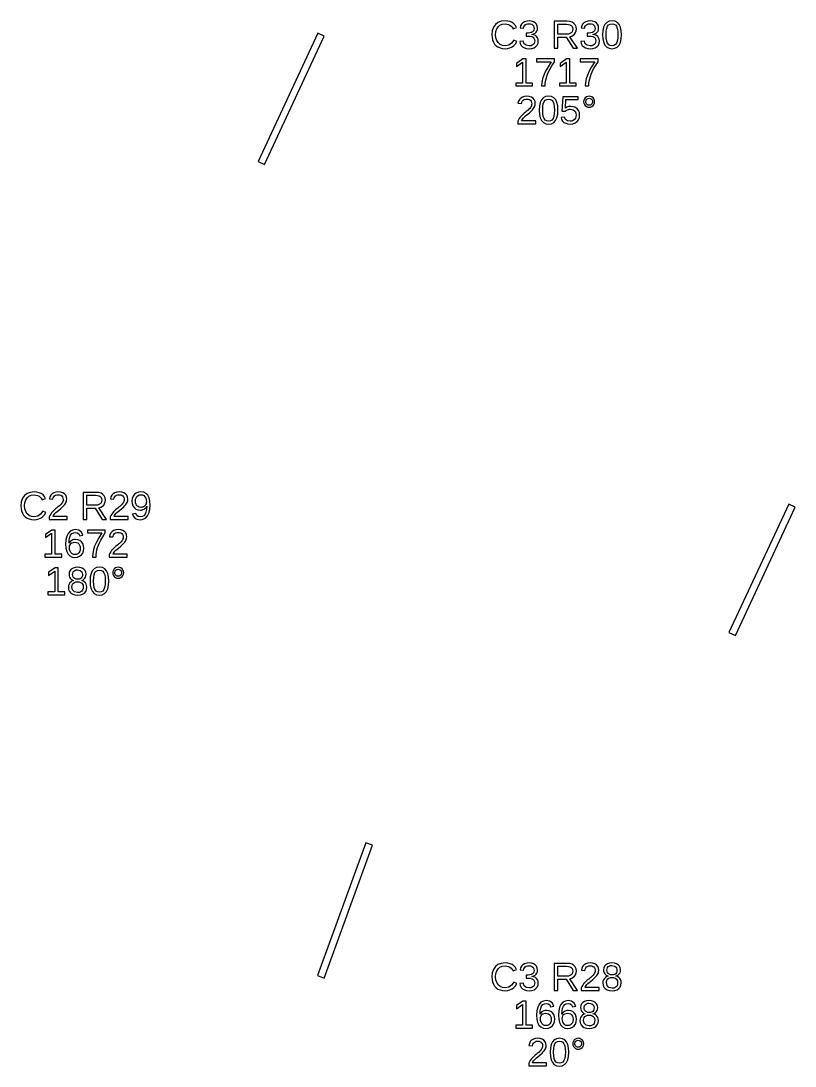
# Model space of a CAD drawing. Extents: x 194 to 2890, y 45 to 1503.
# Drawn here: x 360.3 to 524.7, y 1256 to 1478 of the extents above; entities that cross this region are included whole.
import ezdxf

# ---------------------------------------------------------------- set-up
doc = ezdxf.new("R2010")
doc.units = 0
doc.layers.get('0').update_dxf_attribs({"linetype": 'CONTINUOUS'})

msp = doc.modelspace()

# ---------------------------------------------------------------- linework, layer by layer
for points in [[(463.632, 1472.09), (464.128, 1472.22), (464.578, 1472.44), (464.973, 1472.73), (465.305, 1473.11), (465.573, 1473.56), (464.938, 1473.88), (464.467, 1473.22), (463.864, 1472.82), (463.127, 1472.69), (462.544, 1472.76), (462.047, 1472.97), (461.636, 1473.33), (461.33, 1473.8), (461.146, 1474.37), (461.085, 1475.02), (461.144, 1475.68), (461.32, 1476.24), (461.614, 1476.7), (462.013, 1477.04), (462.507, 1477.25), (463.095, 1477.32), (463.481, 1477.29), (463.83, 1477.2), (464.143, 1477.05), (464.41, 1476.85), (464.624, 1476.59), (464.783, 1476.29), (465.52, 1476.53), (465.291, 1476.96), (464.99, 1477.31), (464.617, 1477.59), (464.174, 1477.79), (463.664, 1477.91), (463.087, 1477.95), (462.277, 1477.86), (461.593, 1477.6), (461.036, 1477.17), (460.625, 1476.59), (460.378, 1475.87), (460.296, 1475.02), (460.332, 1474.44), (460.443, 1473.91), (460.627, 1473.44), (460.882, 1473.03), (461.203, 1472.68), (461.591, 1472.41), (462.039, 1472.21), (462.539, 1472.09), (463.091, 1472.05)], [(468.79, 1472.1), (469.27, 1472.24), (469.654, 1472.49), (469.934, 1472.82), (470.103, 1473.23), (470.159, 1473.71), (470.119, 1474.06), (469.999, 1474.36), (469.801, 1474.63), (469.53, 1474.83), (469.197, 1474.98), (468.8, 1475.06), (468.8, 1475.07), (469.159, 1475.18), (469.457, 1475.33), (469.693, 1475.54), (469.863, 1475.79), (469.966, 1476.09), (470, 1476.43), (469.947, 1476.87), (469.787, 1477.25), (469.522, 1477.55), (469.16, 1477.77), (468.714, 1477.91), (468.181, 1477.95), (467.687, 1477.91), (467.256, 1477.77), (466.889, 1477.56), (466.601, 1477.26), (466.407, 1476.89), (466.306, 1476.46), (467.042, 1476.4), (467.102, 1476.68), (467.218, 1476.91), (467.39, 1477.1), (467.61, 1477.24), (467.871, 1477.32), (468.173, 1477.35), (468.499, 1477.32), (468.767, 1477.23), (468.977, 1477.08), (469.127, 1476.88), (469.217, 1476.64), (469.247, 1476.35), (469.21, 1476.07), (469.1, 1475.83), (468.916, 1475.63), (468.664, 1475.48), (468.353, 1475.4), (467.982, 1475.37), (467.583, 1475.37), (467.583, 1474.73), (467.998, 1474.73), (468.416, 1474.7), (468.762, 1474.61), (469.038, 1474.47), (469.238, 1474.27), (469.358, 1474.03), (469.398, 1473.74), (469.363, 1473.41), (469.258, 1473.14), (469.082, 1472.93), (468.846, 1472.78), (468.556, 1472.69), (468.214, 1472.66), (467.585, 1472.77), (467.169, 1473.11), (466.965, 1473.67), (466.208, 1473.6), (466.32, 1473.13), (466.525, 1472.75), (466.824, 1472.44), (467.209, 1472.22), (467.672, 1472.09), (468.214, 1472.05)], [(474.301, 1474.51), (476.087, 1474.51), (477.576, 1472.13), (478.472, 1472.13), (476.844, 1474.6), (477.249, 1474.71), (477.592, 1474.9), (477.871, 1475.15), (478.078, 1475.46), (478.202, 1475.82), (478.244, 1476.22), (478.185, 1476.7), (478.009, 1477.1), (477.717, 1477.43), (477.316, 1477.67), (476.818, 1477.82), (476.221, 1477.86), (473.524, 1477.86), (473.524, 1472.13), (474.301, 1472.13)], [(481.758, 1472.1), (482.238, 1472.24), (482.622, 1472.49), (482.902, 1472.82), (483.07, 1473.23), (483.127, 1473.71), (483.087, 1474.06), (482.967, 1474.36), (482.768, 1474.63), (482.498, 1474.83), (482.164, 1474.98), (481.768, 1475.06), (481.768, 1475.07), (482.127, 1475.18), (482.425, 1475.33), (482.661, 1475.54), (482.831, 1475.79), (482.934, 1476.09), (482.968, 1476.43), (482.915, 1476.87), (482.755, 1477.25), (482.49, 1477.55), (482.128, 1477.77), (481.681, 1477.91), (481.149, 1477.95), (480.655, 1477.91), (480.224, 1477.77), (479.857, 1477.56), (479.569, 1477.26), (479.374, 1476.89), (479.273, 1476.46), (480.01, 1476.4), (480.07, 1476.68), (480.186, 1476.91), (480.358, 1477.1), (480.578, 1477.24), (480.839, 1477.32), (481.141, 1477.35), (481.467, 1477.32), (481.735, 1477.23), (481.945, 1477.08), (482.095, 1476.88), (482.185, 1476.64), (482.215, 1476.35), (482.178, 1476.07), (482.068, 1475.83), (481.883, 1475.63), (481.632, 1475.48), (481.321, 1475.4), (480.95, 1475.37), (480.551, 1475.37), (480.551, 1474.73), (480.966, 1474.73), (481.384, 1474.7), (481.73, 1474.61), (482.006, 1474.47), (482.206, 1474.27), (482.326, 1474.03), (482.366, 1473.74), (482.331, 1473.41), (482.225, 1473.14), (482.05, 1472.93), (481.814, 1472.78), (481.524, 1472.69), (481.182, 1472.66), (480.553, 1472.77), (480.136, 1473.11), (479.933, 1473.67), (479.176, 1473.6), (479.288, 1473.13), (479.493, 1472.75), (479.792, 1472.44), (480.177, 1472.22), (480.64, 1472.09), (481.182, 1472.05)], [(486.406, 1472.13), (486.904, 1472.39), (487.295, 1472.81), (487.577, 1473.39), (487.745, 1474.12), (487.802, 1475), (487.748, 1475.89), (487.587, 1476.63), (487.32, 1477.21), (486.939, 1477.62), (486.441, 1477.87), (485.824, 1477.95), (485.192, 1477.87), (484.684, 1477.62), (484.301, 1477.21), (484.033, 1476.64), (483.872, 1475.9), (483.818, 1475), (483.874, 1474.11), (484.039, 1473.38), (484.315, 1472.8), (484.7, 1472.38), (485.196, 1472.13), (485.8, 1472.05)], [(474.301, 1475.13), (474.301, 1477.24), (476.144, 1477.24), (476.537, 1477.21), (476.863, 1477.13), (477.123, 1476.98), (477.311, 1476.78), (477.425, 1476.52), (477.462, 1476.22), (477.425, 1475.9), (477.313, 1475.63), (477.127, 1475.41), (476.872, 1475.25), (476.555, 1475.16), (476.177, 1475.13)], [(485.413, 1472.71), (485.097, 1472.9), (484.858, 1473.21), (484.692, 1473.66), (484.592, 1474.26), (484.559, 1475), (484.592, 1475.76), (484.69, 1476.36), (484.854, 1476.81), (485.093, 1477.11), (485.416, 1477.29), (485.824, 1477.36), (486.222, 1477.29), (486.538, 1477.11), (486.77, 1476.8), (486.93, 1476.35), (487.025, 1475.75), (487.057, 1475), (487.024, 1474.27), (486.923, 1473.68), (486.756, 1473.23), (486.517, 1472.91), (486.201, 1472.71), (485.808, 1472.65)], [(424.68, 1474.68), (423.32, 1475.32), (410.642, 1448.13), (412.001, 1447.49)], [(468.958, 1464.76), (467.563, 1464.76), (467.563, 1469.87), (466.887, 1469.87), (465.532, 1468.93), (465.532, 1468.24), (466.826, 1469.17), (466.826, 1464.76), (465.366, 1464.76), (465.366, 1464.13), (468.958, 1464.13)], [(471.636, 1464.66), (471.696, 1465.17), (471.796, 1465.67), (471.937, 1466.16), (472.118, 1466.66), (472.34, 1467.17), (472.639, 1467.74), (473.052, 1468.44), (473.581, 1469.27), (473.581, 1469.87), (469.793, 1469.87), (469.793, 1469.24), (472.873, 1469.24), (472.215, 1468.23), (471.696, 1467.3), (471.316, 1466.45), (471.058, 1465.65), (470.902, 1464.88), (470.851, 1464.13), (471.615, 1464.13)], [(478.227, 1464.76), (476.832, 1464.76), (476.832, 1469.87), (476.156, 1469.87), (474.802, 1468.93), (474.802, 1468.24), (476.095, 1469.17), (476.095, 1464.76), (474.635, 1464.76), (474.635, 1464.13), (478.227, 1464.13)], [(480.905, 1464.66), (480.965, 1465.17), (481.066, 1465.67), (481.206, 1466.16), (481.388, 1466.66), (481.609, 1467.17), (481.908, 1467.74), (482.321, 1468.44), (482.85, 1469.27), (482.85, 1469.87), (479.062, 1469.87), (479.062, 1469.24), (482.142, 1469.24), (481.484, 1468.23), (480.966, 1467.3), (480.586, 1466.45), (480.327, 1465.65), (480.171, 1464.88), (480.12, 1464.13), (480.885, 1464.13)], [(469.597, 1456.75), (466.607, 1456.75), (466.705, 1456.95), (466.838, 1457.14), (467.005, 1457.35), (467.211, 1457.56), (467.459, 1457.79), (467.75, 1458.04), (468.256, 1458.46), (468.64, 1458.8), (468.901, 1459.06), (469.086, 1459.28), (469.237, 1459.5), (469.355, 1459.72), (469.44, 1459.94), (469.491, 1460.16), (469.508, 1460.38), (469.456, 1460.84), (469.301, 1461.23), (469.042, 1461.54), (468.687, 1461.77), (468.242, 1461.9), (467.709, 1461.95), (467.215, 1461.9), (466.784, 1461.77), (466.417, 1461.54), (466.129, 1461.24), (465.935, 1460.88), (465.833, 1460.45), (466.582, 1460.38), (466.645, 1460.66), (466.764, 1460.9), (466.938, 1461.09), (467.159, 1461.23), (467.416, 1461.32), (467.709, 1461.35), (468.013, 1461.32), (468.27, 1461.23), (468.478, 1461.09), (468.632, 1460.89), (468.724, 1460.65), (468.755, 1460.35), (468.737, 1460.13), (468.683, 1459.92), (468.594, 1459.73), (468.476, 1459.55), (468.336, 1459.37), (468.173, 1459.2), (467.992, 1459.03), (467.798, 1458.86), (467.589, 1458.69), (467.373, 1458.52), (467.155, 1458.34), (466.936, 1458.15), (466.72, 1457.94), (466.51, 1457.72), (466.307, 1457.49), (466.118, 1457.23), (465.949, 1456.95), (465.801, 1456.65), (465.801, 1456.13), (469.597, 1456.13)], [(472.929, 1456.13), (473.427, 1456.39), (473.819, 1456.81), (474.1, 1457.39), (474.269, 1458.12), (474.325, 1459), (474.272, 1459.89), (474.111, 1460.63), (473.843, 1461.21), (473.463, 1461.62), (472.964, 1461.87), (472.348, 1461.95), (471.716, 1461.87), (471.208, 1461.62), (470.824, 1461.21), (470.556, 1460.64), (470.396, 1459.9), (470.342, 1459), (470.397, 1458.11), (470.563, 1457.38), (470.838, 1456.8), (471.224, 1456.38), (471.719, 1456.13), (472.323, 1456.05)], [(471.937, 1456.71), (471.62, 1456.9), (471.382, 1457.21), (471.215, 1457.66), (471.116, 1458.26), (471.082, 1459), (471.115, 1459.76), (471.214, 1460.36), (471.377, 1460.81), (471.616, 1461.11), (471.94, 1461.29), (472.348, 1461.36), (472.746, 1461.29), (473.061, 1461.11), (473.294, 1460.8), (473.453, 1460.35), (473.549, 1459.75), (473.581, 1459), (473.547, 1458.27), (473.447, 1457.68), (473.28, 1457.23), (473.04, 1456.91), (472.724, 1456.71), (472.332, 1456.65)], [(477.492, 1456.11), (477.991, 1456.28), (478.396, 1456.57), (478.696, 1456.96), (478.876, 1457.44), (478.935, 1458), (478.88, 1458.5), (478.712, 1458.93), (478.433, 1459.29), (478.06, 1459.57), (477.61, 1459.73), (477.084, 1459.79), (476.638, 1459.75), (476.243, 1459.63), (475.9, 1459.42), (476.01, 1461.24), (478.602, 1461.24), (478.602, 1461.86), (475.343, 1461.86), (475.151, 1458.78), (475.868, 1458.78), (476.038, 1458.92), (476.209, 1459.02), (476.38, 1459.1), (476.556, 1459.15), (476.74, 1459.18), (476.934, 1459.19), (477.287, 1459.15), (477.589, 1459.04), (477.839, 1458.86), (478.025, 1458.61), (478.137, 1458.32), (478.175, 1457.98), (478.138, 1457.6), (478.026, 1457.27), (477.841, 1457), (477.59, 1456.81), (477.282, 1456.69), (476.917, 1456.65), (476.358, 1456.74), (475.961, 1457.03), (475.725, 1457.5), (474.985, 1457.41), (475.112, 1457.01), (475.319, 1456.67), (475.607, 1456.4), (475.97, 1456.21), (476.401, 1456.09), (476.901, 1456.05)], [(481.255, 1459.67), (481.529, 1459.78), (481.774, 1459.97), (481.965, 1460.21), (482.079, 1460.48), (482.117, 1460.79), (482.08, 1461.1), (481.966, 1461.37), (481.778, 1461.61), (481.535, 1461.8), (481.259, 1461.91), (480.95, 1461.95), (480.641, 1461.91), (480.365, 1461.8), (480.122, 1461.61), (479.933, 1461.37), (479.82, 1461.09), (479.782, 1460.79), (479.82, 1460.49), (479.935, 1460.22), (480.126, 1459.97), (480.37, 1459.78), (480.645, 1459.67), (480.95, 1459.63)], [(480.761, 1460.08), (480.591, 1460.15), (480.439, 1460.27), (480.32, 1460.43), (480.249, 1460.6), (480.226, 1460.79), (480.249, 1460.98), (480.319, 1461.15), (480.435, 1461.31), (480.585, 1461.43), (480.757, 1461.5), (480.95, 1461.52), (481.143, 1461.5), (481.314, 1461.43), (481.464, 1461.31), (481.581, 1461.16), (481.651, 1460.99), (481.674, 1460.79), (481.65, 1460.6), (481.58, 1460.42), (481.462, 1460.27), (481.311, 1460.15), (481.14, 1460.08), (480.95, 1460.06)], [(363.632, 1372.09), (364.128, 1372.22), (364.578, 1372.44), (364.973, 1372.73), (365.305, 1373.11), (365.573, 1373.56), (364.938, 1373.88), (364.467, 1373.22), (363.864, 1372.82), (363.127, 1372.69), (362.544, 1372.76), (362.047, 1372.97), (361.636, 1373.33), (361.33, 1373.8), (361.146, 1374.37), (361.085, 1375.02), (361.144, 1375.68), (361.32, 1376.24), (361.614, 1376.7), (362.013, 1377.04), (362.507, 1377.25), (363.095, 1377.32), (363.481, 1377.29), (363.83, 1377.2), (364.143, 1377.05), (364.41, 1376.85), (364.624, 1376.59), (364.783, 1376.29), (365.52, 1376.53), (365.291, 1376.96), (364.99, 1377.31), (364.617, 1377.59), (364.174, 1377.79), (363.664, 1377.91), (363.087, 1377.95), (362.277, 1377.86), (361.593, 1377.6), (361.036, 1377.17), (360.625, 1376.59), (360.378, 1375.87), (360.296, 1375.02), (360.332, 1374.44), (360.443, 1373.91), (360.627, 1373.44), (360.882, 1373.03), (361.203, 1372.68), (361.591, 1372.41), (362.039, 1372.21), (362.539, 1372.09), (363.091, 1372.05)], [(370.106, 1372.75), (367.115, 1372.75), (367.214, 1372.95), (367.347, 1373.14), (367.514, 1373.35), (367.72, 1373.56), (367.968, 1373.79), (368.259, 1374.04), (368.764, 1374.46), (369.148, 1374.8), (369.41, 1375.06), (369.594, 1375.28), (369.745, 1375.5), (369.864, 1375.72), (369.948, 1375.94), (369.999, 1376.16), (370.016, 1376.38), (369.964, 1376.84), (369.809, 1377.23), (369.55, 1377.54), (369.195, 1377.77), (368.751, 1377.9), (368.218, 1377.95), (367.723, 1377.9), (367.293, 1377.77), (366.926, 1377.54), (366.638, 1377.24), (366.443, 1376.88), (366.342, 1376.45), (367.091, 1376.38), (367.154, 1376.66), (367.272, 1376.9), (367.447, 1377.09), (367.667, 1377.23), (367.924, 1377.32), (368.218, 1377.35), (368.522, 1377.32), (368.778, 1377.23), (368.987, 1377.09), (369.141, 1376.89), (369.233, 1376.65), (369.264, 1376.35), (369.246, 1376.13), (369.192, 1375.92), (369.103, 1375.73), (368.985, 1375.55), (368.844, 1375.37), (368.682, 1375.2), (368.501, 1375.03), (368.306, 1374.86), (368.098, 1374.69), (367.881, 1374.52), (367.664, 1374.34), (367.445, 1374.15), (367.228, 1373.94), (367.019, 1373.72), (366.816, 1373.49), (366.627, 1373.23), (366.458, 1372.95), (366.31, 1372.65), (366.31, 1372.13), (370.106, 1372.13)], [(374.301, 1374.51), (376.087, 1374.51), (377.576, 1372.13), (378.472, 1372.13), (376.844, 1374.6), (377.249, 1374.71), (377.592, 1374.9), (377.871, 1375.15), (378.078, 1375.46), (378.202, 1375.82), (378.244, 1376.22), (378.185, 1376.7), (378.009, 1377.1), (377.717, 1377.43), (377.316, 1377.67), (376.818, 1377.82), (376.221, 1377.86), (373.524, 1377.86), (373.524, 1372.13), (374.301, 1372.13)], [(374.301, 1375.13), (374.301, 1377.24), (376.144, 1377.24), (376.537, 1377.21), (376.863, 1377.13), (377.123, 1376.98), (377.311, 1376.78), (377.425, 1376.52), (377.462, 1376.22), (377.425, 1375.9), (377.313, 1375.63), (377.127, 1375.41), (376.872, 1375.25), (376.555, 1375.16), (376.177, 1375.13)], [(383.074, 1372.75), (380.083, 1372.75), (380.182, 1372.95), (380.315, 1373.14), (380.482, 1373.35), (380.688, 1373.56), (380.936, 1373.79), (381.226, 1374.04), (381.732, 1374.46), (382.116, 1374.8), (382.378, 1375.06), (382.562, 1375.28), (382.713, 1375.5), (382.832, 1375.72), (382.916, 1375.94), (382.967, 1376.16), (382.984, 1376.38), (382.932, 1376.84), (382.777, 1377.23), (382.518, 1377.54), (382.163, 1377.77), (381.719, 1377.9), (381.186, 1377.95), (380.691, 1377.9), (380.261, 1377.77), (379.894, 1377.54), (379.606, 1377.24), (379.411, 1376.88), (379.31, 1376.45), (380.059, 1376.38), (380.122, 1376.66), (380.24, 1376.9), (380.415, 1377.09), (380.635, 1377.23), (380.892, 1377.32), (381.186, 1377.35), (381.49, 1377.32), (381.746, 1377.23), (381.955, 1377.09), (382.108, 1376.89), (382.201, 1376.65), (382.231, 1376.35), (382.214, 1376.13), (382.16, 1375.92), (382.071, 1375.73), (381.952, 1375.55), (381.812, 1375.37), (381.65, 1375.2), (381.469, 1375.03), (381.274, 1374.86), (381.066, 1374.69), (380.849, 1374.52), (380.632, 1374.34), (380.413, 1374.15), (380.196, 1373.94), (379.987, 1373.72), (379.784, 1373.49), (379.595, 1373.23), (379.426, 1372.95), (379.278, 1372.65), (379.278, 1372.13), (383.074, 1372.13)], [(386.271, 1372.14), (386.783, 1372.4), (387.193, 1372.84), (387.493, 1373.45), (387.673, 1374.21), (387.733, 1375.11), (387.678, 1375.98), (387.514, 1376.69), (387.24, 1377.24), (386.861, 1377.64), (386.378, 1377.87), (385.792, 1377.95), (385.236, 1377.89), (384.768, 1377.72), (384.388, 1377.44), (384.108, 1377.05), (383.94, 1376.58), (383.884, 1376.02), (383.935, 1375.48), (384.09, 1375.01), (384.347, 1374.62), (384.691, 1374.32), (385.103, 1374.15), (385.584, 1374.09), (385.89, 1374.11), (386.179, 1374.19), (386.451, 1374.31), (386.688, 1374.47), (386.874, 1374.67), (387.008, 1374.9), (386.961, 1374.23), (386.84, 1373.67), (386.646, 1373.23), (386.384, 1372.9), (386.059, 1372.71), (385.67, 1372.64), (385.229, 1372.72), (384.907, 1372.96), (384.701, 1373.36), (384.002, 1373.25), (384.144, 1372.86), (384.337, 1372.56), (384.581, 1372.33), (384.881, 1372.18), (385.24, 1372.08), (385.658, 1372.05)], [(385.436, 1374.71), (385.161, 1374.83), (384.933, 1375.03), (384.764, 1375.3), (384.662, 1375.63), (384.628, 1376.02), (384.662, 1376.4), (384.764, 1376.73), (384.933, 1377), (385.162, 1377.2), (385.44, 1377.32), (385.767, 1377.36), (386.099, 1377.31), (386.382, 1377.17), (386.618, 1376.93), (386.794, 1376.62), (386.9, 1376.25), (386.935, 1375.82), (386.918, 1375.6), (386.866, 1375.4), (386.778, 1375.22), (386.661, 1375.06), (386.518, 1374.92), (386.349, 1374.81), (386.163, 1374.73), (385.966, 1374.68), (385.759, 1374.67)], [(524.68, 1374.68), (523.32, 1375.32), (510.642, 1348.13), (512.001, 1347.49)], [(368.958, 1364.75), (367.563, 1364.75), (367.563, 1369.86), (366.887, 1369.86), (365.532, 1368.93), (365.532, 1368.24), (366.826, 1369.16), (366.826, 1364.75), (365.366, 1364.75), (365.366, 1364.13), (368.958, 1364.13)], [(372.318, 1364.11), (372.771, 1364.28), (373.141, 1364.57), (373.415, 1364.97), (373.579, 1365.44), (373.634, 1366.01), (373.582, 1366.53), (373.426, 1366.97), (373.168, 1367.34), (372.821, 1367.62), (372.401, 1367.78), (371.908, 1367.84), (371.608, 1367.82), (371.332, 1367.75), (371.078, 1367.64), (370.855, 1367.5), (370.668, 1367.31), (370.517, 1367.08), (370.555, 1367.76), (370.67, 1368.32), (370.861, 1368.77), (371.121, 1369.1), (371.445, 1369.29), (371.831, 1369.36), (372.26, 1369.28), (372.574, 1369.04), (372.775, 1368.66), (373.475, 1368.78), (373.143, 1369.43), (372.598, 1369.82), (371.839, 1369.95), (371.233, 1369.86), (370.727, 1369.6), (370.322, 1369.15), (370.025, 1368.54), (369.848, 1367.78), (369.789, 1366.87), (369.846, 1366.02), (370.016, 1365.32), (370.301, 1364.77), (370.694, 1364.37), (371.187, 1364.13), (371.782, 1364.05)], [(376.27, 1364.65), (376.33, 1365.17), (376.431, 1365.67), (376.572, 1366.16), (376.753, 1366.66), (376.974, 1367.17), (377.273, 1367.74), (377.687, 1368.44), (378.215, 1369.27), (378.215, 1369.86), (374.427, 1369.86), (374.427, 1369.24), (377.507, 1369.24), (376.85, 1368.23), (376.331, 1367.3), (375.951, 1366.44), (375.692, 1365.65), (375.537, 1364.88), (375.485, 1364.13), (376.25, 1364.13)], [(382.85, 1364.75), (379.859, 1364.75), (379.958, 1364.95), (380.091, 1365.14), (380.258, 1365.35), (380.464, 1365.56), (380.712, 1365.79), (381.003, 1366.04), (381.508, 1366.46), (381.892, 1366.8), (382.154, 1367.06), (382.338, 1367.28), (382.49, 1367.5), (382.608, 1367.72), (382.692, 1367.94), (382.743, 1368.16), (382.76, 1368.38), (382.709, 1368.84), (382.553, 1369.23), (382.294, 1369.54), (381.939, 1369.77), (381.495, 1369.9), (380.962, 1369.95), (380.468, 1369.9), (380.037, 1369.77), (379.67, 1369.54), (379.382, 1369.24), (379.187, 1368.88), (379.086, 1368.45), (379.835, 1368.38), (379.898, 1368.66), (380.017, 1368.9), (380.191, 1369.09), (380.411, 1369.23), (380.668, 1369.32), (380.962, 1369.35), (381.266, 1369.32), (381.522, 1369.23), (381.731, 1369.09), (381.885, 1368.89), (381.977, 1368.65), (382.008, 1368.35), (381.99, 1368.13), (381.936, 1367.92), (381.847, 1367.73), (381.729, 1367.55), (381.588, 1367.37), (381.426, 1367.2), (381.245, 1367.03), (381.05, 1366.86), (380.842, 1366.69), (380.626, 1366.52), (380.408, 1366.34), (380.189, 1366.15), (379.973, 1365.94), (379.763, 1365.72), (379.56, 1365.49), (379.371, 1365.23), (379.202, 1364.95), (379.054, 1364.65), (379.054, 1364.13), (382.85, 1364.13)], [(371.437, 1364.69), (371.157, 1364.83), (370.918, 1365.06), (370.736, 1365.37), (370.627, 1365.73), (370.59, 1366.15), (370.625, 1366.47), (370.73, 1366.75), (370.905, 1366.97), (371.138, 1367.14), (371.414, 1367.24), (371.733, 1367.27), (372.07, 1367.24), (372.354, 1367.12), (372.584, 1366.93), (372.753, 1366.68), (372.855, 1366.36), (372.889, 1365.97), (372.856, 1365.59), (372.755, 1365.26), (372.588, 1365), (372.362, 1364.8), (372.085, 1364.68), (371.758, 1364.64)], [(369.609, 1356.75), (368.214, 1356.75), (368.214, 1361.86), (367.538, 1361.86), (366.183, 1360.93), (366.183, 1360.24), (367.477, 1361.16), (367.477, 1356.75), (366.017, 1356.75), (366.017, 1356.13), (369.609, 1356.13)], [(372.916, 1356.1), (373.399, 1356.25), (373.784, 1356.49), (374.064, 1356.83), (374.233, 1357.24), (374.289, 1357.73), (374.255, 1358.09), (374.153, 1358.4), (373.983, 1358.67), (373.753, 1358.89), (373.468, 1359.05), (373.129, 1359.14), (373.129, 1359.15), (373.422, 1359.25), (373.67, 1359.4), (373.874, 1359.61), (374.025, 1359.87), (374.116, 1360.16), (374.146, 1360.47), (374.092, 1360.89), (373.928, 1361.25), (373.656, 1361.55), (373.29, 1361.77), (372.844, 1361.91), (372.319, 1361.95), (371.806, 1361.9), (371.367, 1361.77), (371.003, 1361.54), (370.731, 1361.24), (370.567, 1360.89), (370.513, 1360.48), (370.543, 1360.17), (370.633, 1359.88), (370.783, 1359.62), (370.986, 1359.41), (371.232, 1359.25), (371.522, 1359.15), (371.522, 1359.13), (371.208, 1359.04), (370.934, 1358.89), (370.7, 1358.67), (370.521, 1358.39), (370.414, 1358.08), (370.379, 1357.72), (370.436, 1357.23), (370.609, 1356.82), (370.897, 1356.49), (371.288, 1356.24), (371.767, 1356.1), (372.336, 1356.05)], [(372.014, 1359.45), (371.752, 1359.54), (371.54, 1359.68), (371.385, 1359.88), (371.292, 1360.13), (371.262, 1360.43), (371.292, 1360.73), (371.382, 1360.97), (371.532, 1361.16), (371.74, 1361.3), (372.002, 1361.38), (372.319, 1361.4), (372.912, 1361.3), (373.267, 1360.97), (373.385, 1360.43), (373.355, 1360.11), (373.265, 1359.85), (373.115, 1359.66), (372.907, 1359.53), (372.645, 1359.45), (372.328, 1359.42)], [(377.564, 1356.13), (378.062, 1356.39), (378.453, 1356.81), (378.735, 1357.39), (378.904, 1358.12), (378.96, 1359), (378.906, 1359.89), (378.746, 1360.63), (378.478, 1361.21), (378.097, 1361.62), (377.599, 1361.87), (376.982, 1361.95), (376.35, 1361.87), (375.842, 1361.62), (375.459, 1361.21), (375.191, 1360.64), (375.03, 1359.9), (374.977, 1359), (375.032, 1358.11), (375.197, 1357.38), (375.473, 1356.8), (375.859, 1356.38), (376.354, 1356.13), (376.958, 1356.05)], [(376.571, 1356.71), (376.255, 1356.9), (376.016, 1357.21), (375.85, 1357.66), (375.75, 1358.26), (375.717, 1359), (375.75, 1359.76), (375.848, 1360.36), (376.012, 1360.81), (376.251, 1361.11), (376.574, 1361.29), (376.982, 1361.36), (377.38, 1361.29), (377.696, 1361.11), (377.928, 1360.8), (378.088, 1360.35), (378.183, 1359.75), (378.215, 1359), (378.182, 1358.27), (378.081, 1357.68), (377.914, 1357.23), (377.675, 1356.91), (377.359, 1356.71), (376.966, 1356.65)], [(381.255, 1359.67), (381.529, 1359.78), (381.774, 1359.97), (381.965, 1360.21), (382.079, 1360.48), (382.117, 1360.79), (382.08, 1361.1), (381.966, 1361.37), (381.778, 1361.61), (381.535, 1361.8), (381.259, 1361.91), (380.95, 1361.95), (380.641, 1361.91), (380.365, 1361.8), (380.122, 1361.61), (379.933, 1361.37), (379.82, 1361.09), (379.782, 1360.79), (379.82, 1360.49), (379.935, 1360.22), (380.126, 1359.97), (380.37, 1359.78), (380.645, 1359.67), (380.95, 1359.63)], [(380.761, 1360.08), (380.591, 1360.15), (380.439, 1360.27), (380.32, 1360.43), (380.249, 1360.6), (380.226, 1360.79), (380.249, 1360.98), (380.319, 1361.15), (380.435, 1361.31), (380.585, 1361.43), (380.757, 1361.5), (380.95, 1361.52), (381.143, 1361.5), (381.314, 1361.43), (381.464, 1361.31), (381.581, 1361.16), (381.651, 1360.99), (381.674, 1360.79), (381.65, 1360.6), (381.58, 1360.42), (381.462, 1360.27), (381.311, 1360.15), (381.14, 1360.08), (380.95, 1360.06)], [(371.672, 1356.73), (371.27, 1357.13), (371.135, 1357.78), (371.17, 1358.1), (371.275, 1358.36), (371.449, 1358.58), (371.685, 1358.74), (371.975, 1358.84), (372.319, 1358.87), (372.673, 1358.84), (372.97, 1358.75), (373.21, 1358.6), (373.387, 1358.39), (373.493, 1358.13), (373.528, 1357.8), (373.495, 1357.42), (373.398, 1357.12), (373.235, 1356.89), (373.006, 1356.73), (372.709, 1356.63), (372.344, 1356.6)], [(434.965, 1302.93), (433.556, 1303.45), (423.295, 1275.26), (424.705, 1274.74)], [(463.632, 1272.09), (464.128, 1272.22), (464.578, 1272.44), (464.973, 1272.73), (465.305, 1273.11), (465.573, 1273.56), (464.938, 1273.88), (464.467, 1273.22), (463.864, 1272.82), (463.127, 1272.69), (462.544, 1272.76), (462.047, 1272.97), (461.636, 1273.33), (461.33, 1273.8), (461.146, 1274.37), (461.085, 1275.02), (461.144, 1275.68), (461.32, 1276.24), (461.614, 1276.7), (462.013, 1277.04), (462.507, 1277.25), (463.095, 1277.32), (463.481, 1277.29), (463.83, 1277.2), (464.143, 1277.05), (464.41, 1276.85), (464.624, 1276.59), (464.783, 1276.29), (465.52, 1276.53), (465.291, 1276.96), (464.99, 1277.31), (464.617, 1277.59), (464.174, 1277.79), (463.664, 1277.91), (463.087, 1277.95), (462.277, 1277.86), (461.593, 1277.6), (461.036, 1277.17), (460.625, 1276.59), (460.378, 1275.87), (460.296, 1275.02), (460.332, 1274.44), (460.443, 1273.91), (460.627, 1273.44), (460.882, 1273.03), (461.203, 1272.68), (461.591, 1272.41), (462.039, 1272.21), (462.539, 1272.09), (463.091, 1272.05)], [(468.79, 1272.1), (469.27, 1272.24), (469.654, 1272.49), (469.934, 1272.82), (470.103, 1273.23), (470.159, 1273.71), (470.119, 1274.06), (469.999, 1274.36), (469.801, 1274.63), (469.53, 1274.83), (469.197, 1274.98), (468.8, 1275.06), (468.8, 1275.07), (469.159, 1275.18), (469.457, 1275.33), (469.693, 1275.54), (469.863, 1275.79), (469.966, 1276.09), (470, 1276.43), (469.947, 1276.87), (469.787, 1277.25), (469.522, 1277.55), (469.16, 1277.77), (468.714, 1277.91), (468.181, 1277.95), (467.687, 1277.91), (467.256, 1277.77), (466.889, 1277.56), (466.601, 1277.26), (466.407, 1276.89), (466.306, 1276.46), (467.042, 1276.4), (467.102, 1276.68), (467.218, 1276.91), (467.39, 1277.1), (467.61, 1277.24), (467.871, 1277.32), (468.173, 1277.35), (468.499, 1277.32), (468.767, 1277.23), (468.977, 1277.08), (469.127, 1276.88), (469.217, 1276.64), (469.247, 1276.35), (469.21, 1276.07), (469.1, 1275.83), (468.916, 1275.63), (468.664, 1275.48), (468.353, 1275.4), (467.982, 1275.37), (467.583, 1275.37), (467.583, 1274.73), (467.998, 1274.73), (468.416, 1274.7), (468.762, 1274.61), (469.038, 1274.47), (469.238, 1274.27), (469.358, 1274.03), (469.398, 1273.74), (469.363, 1273.41), (469.258, 1273.14), (469.082, 1272.93), (468.846, 1272.78), (468.556, 1272.69), (468.214, 1272.66), (467.585, 1272.77), (467.169, 1273.11), (466.965, 1273.67), (466.208, 1273.6), (466.32, 1273.13), (466.525, 1272.75), (466.824, 1272.44), (467.209, 1272.22), (467.672, 1272.09), (468.214, 1272.05)], [(474.301, 1274.51), (476.087, 1274.51), (477.576, 1272.13), (478.472, 1272.13), (476.844, 1274.6), (477.249, 1274.71), (477.592, 1274.9), (477.871, 1275.15), (478.078, 1275.46), (478.202, 1275.82), (478.244, 1276.22), (478.185, 1276.7), (478.009, 1277.1), (477.717, 1277.43), (477.316, 1277.67), (476.818, 1277.82), (476.221, 1277.86), (473.524, 1277.86), (473.524, 1272.13), (474.301, 1272.13)], [(474.301, 1275.13), (474.301, 1277.24), (476.144, 1277.24), (476.537, 1277.21), (476.863, 1277.13), (477.123, 1276.98), (477.311, 1276.78), (477.425, 1276.52), (477.462, 1276.22), (477.425, 1275.9), (477.313, 1275.63), (477.127, 1275.41), (476.872, 1275.25), (476.555, 1275.16), (476.177, 1275.13)], [(483.074, 1272.75), (480.083, 1272.75), (480.182, 1272.95), (480.315, 1273.14), (480.482, 1273.35), (480.688, 1273.56), (480.936, 1273.79), (481.226, 1274.04), (481.732, 1274.46), (482.116, 1274.8), (482.378, 1275.06), (482.562, 1275.28), (482.713, 1275.5), (482.832, 1275.72), (482.916, 1275.94), (482.967, 1276.16), (482.984, 1276.38), (482.932, 1276.84), (482.777, 1277.23), (482.518, 1277.54), (482.163, 1277.77), (481.719, 1277.9), (481.186, 1277.95), (480.691, 1277.9), (480.261, 1277.77), (479.894, 1277.54), (479.606, 1277.24), (479.411, 1276.88), (479.31, 1276.45), (480.059, 1276.38), (480.122, 1276.66), (480.24, 1276.9), (480.415, 1277.09), (480.635, 1277.23), (480.892, 1277.32), (481.186, 1277.35), (481.49, 1277.32), (481.746, 1277.23), (481.955, 1277.09), (482.108, 1276.89), (482.201, 1276.65), (482.231, 1276.35), (482.214, 1276.13), (482.16, 1275.92), (482.071, 1275.73), (481.952, 1275.55), (481.812, 1275.37), (481.65, 1275.2), (481.469, 1275.03), (481.274, 1274.86), (481.066, 1274.69), (480.849, 1274.52), (480.632, 1274.34), (480.413, 1274.15), (480.196, 1273.94), (479.987, 1273.72), (479.784, 1273.49), (479.595, 1273.23), (479.426, 1272.95), (479.278, 1272.65), (479.278, 1272.13), (483.074, 1272.13)], [(486.393, 1272.1), (486.875, 1272.25), (487.261, 1272.49), (487.541, 1272.83), (487.709, 1273.24), (487.765, 1273.73), (487.731, 1274.09), (487.63, 1274.4), (487.46, 1274.67), (487.229, 1274.89), (486.945, 1275.05), (486.606, 1275.14), (486.606, 1275.15), (486.898, 1275.25), (487.146, 1275.4), (487.35, 1275.61), (487.502, 1275.87), (487.592, 1276.16), (487.623, 1276.47), (487.568, 1276.89), (487.405, 1277.25), (487.132, 1277.55), (486.766, 1277.77), (486.321, 1277.91), (485.796, 1277.95), (485.283, 1277.9), (484.844, 1277.77), (484.48, 1277.54), (484.207, 1277.24), (484.044, 1276.89), (483.989, 1276.48), (484.019, 1276.17), (484.11, 1275.88), (484.26, 1275.62), (484.462, 1275.41), (484.708, 1275.25), (484.998, 1275.15), (484.998, 1275.13), (484.685, 1275.04), (484.411, 1274.89), (484.177, 1274.67), (483.998, 1274.39), (483.891, 1274.08), (483.855, 1273.72), (483.913, 1273.23), (484.086, 1272.82), (484.374, 1272.49), (484.764, 1272.24), (485.244, 1272.1), (485.812, 1272.05)], [(485.491, 1275.45), (485.228, 1275.54), (485.017, 1275.68), (484.862, 1275.88), (484.769, 1276.13), (484.738, 1276.43), (484.768, 1276.73), (484.858, 1276.97), (485.009, 1277.16), (485.216, 1277.3), (485.479, 1277.38), (485.796, 1277.4), (486.388, 1277.3), (486.743, 1276.97), (486.862, 1276.43), (486.832, 1276.11), (486.742, 1275.85), (486.591, 1275.66), (486.384, 1275.53), (486.121, 1275.45), (485.804, 1275.42)], [(485.149, 1272.73), (484.746, 1273.13), (484.612, 1273.78), (484.647, 1274.1), (484.751, 1274.36), (484.925, 1274.58), (485.161, 1274.74), (485.451, 1274.84), (485.796, 1274.87), (486.15, 1274.84), (486.447, 1274.75), (486.687, 1274.6), (486.863, 1274.39), (486.969, 1274.13), (487.004, 1273.8), (486.972, 1273.42), (486.874, 1273.12), (486.711, 1272.89), (486.482, 1272.73), (486.185, 1272.63), (485.82, 1272.6)], [(468.958, 1264.75), (467.563, 1264.75), (467.563, 1269.86), (466.887, 1269.86), (465.532, 1268.93), (465.532, 1268.24), (466.826, 1269.16), (466.826, 1264.75), (465.366, 1264.75), (465.366, 1264.13), (468.958, 1264.13)], [(472.318, 1264.11), (472.771, 1264.28), (473.141, 1264.57), (473.415, 1264.97), (473.579, 1265.44), (473.634, 1266.01), (473.582, 1266.53), (473.426, 1266.97), (473.168, 1267.34), (472.821, 1267.62), (472.401, 1267.78), (471.908, 1267.84), (471.608, 1267.82), (471.332, 1267.75), (471.078, 1267.64), (470.855, 1267.5), (470.668, 1267.31), (470.517, 1267.08), (470.555, 1267.76), (470.67, 1268.32), (470.861, 1268.77), (471.121, 1269.1), (471.445, 1269.29), (471.831, 1269.36), (472.26, 1269.28), (472.574, 1269.04), (472.775, 1268.66), (473.475, 1268.78), (473.143, 1269.43), (472.598, 1269.82), (471.839, 1269.95), (471.233, 1269.86), (470.727, 1269.6), (470.322, 1269.15), (470.025, 1268.54), (469.848, 1267.78), (469.789, 1266.87), (469.846, 1266.02), (470.016, 1265.32), (470.301, 1264.77), (470.694, 1264.37), (471.187, 1264.13), (471.782, 1264.05)], [(476.953, 1264.11), (477.406, 1264.28), (477.776, 1264.57), (478.049, 1264.97), (478.213, 1265.44), (478.268, 1266.01), (478.216, 1266.53), (478.061, 1266.97), (477.802, 1267.34), (477.455, 1267.62), (477.036, 1267.78), (476.543, 1267.84), (476.243, 1267.82), (475.966, 1267.75), (475.713, 1267.64), (475.49, 1267.5), (475.302, 1267.31), (475.151, 1267.08), (475.19, 1267.76), (475.304, 1268.32), (475.495, 1268.77), (475.756, 1269.1), (476.079, 1269.29), (476.466, 1269.36), (476.894, 1269.28), (477.209, 1269.04), (477.41, 1268.66), (478.109, 1268.78), (477.778, 1269.43), (477.232, 1269.82), (476.474, 1269.95), (475.868, 1269.86), (475.362, 1269.6), (474.956, 1269.15), (474.66, 1268.54), (474.482, 1267.78), (474.423, 1266.87), (474.48, 1266.02), (474.651, 1265.32), (474.936, 1264.77), (475.328, 1264.37), (475.822, 1264.13), (476.417, 1264.05)], [(481.534, 1264.1), (482.017, 1264.25), (482.402, 1264.49), (482.683, 1264.83), (482.851, 1265.24), (482.907, 1265.73), (482.873, 1266.09), (482.771, 1266.4), (482.602, 1266.67), (482.371, 1266.89), (482.086, 1267.05), (481.747, 1267.14), (481.747, 1267.15), (482.04, 1267.25), (482.288, 1267.4), (482.492, 1267.61), (482.643, 1267.87), (482.734, 1268.16), (482.764, 1268.47), (482.71, 1268.89), (482.546, 1269.25), (482.274, 1269.55), (481.908, 1269.77), (481.462, 1269.91), (480.938, 1269.95), (480.424, 1269.9), (479.985, 1269.77), (479.621, 1269.54), (479.349, 1269.24), (479.185, 1268.89), (479.131, 1268.48), (479.161, 1268.17), (479.251, 1267.88), (479.401, 1267.62), (479.604, 1267.41), (479.85, 1267.25), (480.14, 1267.15), (480.14, 1267.13), (479.826, 1267.04), (479.552, 1266.89), (479.318, 1266.67), (479.14, 1266.39), (479.032, 1266.08), (478.997, 1265.72), (479.054, 1265.23), (479.227, 1264.82), (479.515, 1264.49), (479.906, 1264.24), (480.385, 1264.1), (480.954, 1264.05)], [(480.632, 1267.45), (480.37, 1267.54), (480.158, 1267.68), (480.004, 1267.88), (479.911, 1268.13), (479.88, 1268.43), (479.91, 1268.73), (480, 1268.97), (480.15, 1269.16), (480.358, 1269.3), (480.62, 1269.38), (480.938, 1269.4), (481.53, 1269.3), (481.885, 1268.97), (482.004, 1268.43), (481.973, 1268.11), (481.883, 1267.85), (481.733, 1267.66), (481.525, 1267.53), (481.263, 1267.45), (480.946, 1267.42)], [(471.437, 1264.69), (471.157, 1264.83), (470.918, 1265.06), (470.736, 1265.37), (470.627, 1265.73), (470.59, 1266.15), (470.625, 1266.47), (470.73, 1266.75), (470.905, 1266.97), (471.138, 1267.14), (471.414, 1267.24), (471.733, 1267.27), (472.07, 1267.24), (472.354, 1267.12), (472.584, 1266.93), (472.753, 1266.68), (472.855, 1266.36), (472.889, 1265.97), (472.856, 1265.59), (472.755, 1265.26), (472.588, 1265), (472.362, 1264.8), (472.085, 1264.68), (471.758, 1264.64)], [(476.071, 1264.69), (475.791, 1264.83), (475.552, 1265.06), (475.37, 1265.37), (475.261, 1265.73), (475.225, 1266.15), (475.26, 1266.47), (475.365, 1266.75), (475.54, 1266.97), (475.772, 1267.14), (476.048, 1267.24), (476.368, 1267.27), (476.705, 1267.24), (476.988, 1267.12), (477.218, 1266.93), (477.388, 1266.68), (477.49, 1266.36), (477.524, 1265.97), (477.49, 1265.59), (477.39, 1265.26), (477.222, 1265), (476.996, 1264.8), (476.72, 1264.68), (476.392, 1264.64)], [(480.291, 1264.73), (479.888, 1265.13), (479.753, 1265.78), (479.788, 1266.1), (479.893, 1266.36), (480.067, 1266.58), (480.303, 1266.74), (480.593, 1266.84), (480.938, 1266.87), (481.291, 1266.84), (481.588, 1266.75), (481.829, 1266.6), (482.005, 1266.39), (482.111, 1266.13), (482.146, 1265.8), (482.113, 1265.42), (482.016, 1265.12), (481.853, 1264.89), (481.624, 1264.73), (481.327, 1264.63), (480.962, 1264.6)], [(471.914, 1256.75), (468.924, 1256.75), (469.022, 1256.95), (469.155, 1257.14), (469.323, 1257.35), (469.528, 1257.56), (469.776, 1257.79), (470.067, 1258.04), (470.573, 1258.46), (470.957, 1258.8), (471.219, 1259.06), (471.403, 1259.28), (471.554, 1259.5), (471.672, 1259.72), (471.757, 1259.94), (471.808, 1260.16), (471.825, 1260.38), (471.773, 1260.84), (471.618, 1261.23), (471.359, 1261.54), (471.004, 1261.77), (470.56, 1261.9), (470.026, 1261.95), (469.532, 1261.9), (469.102, 1261.77), (468.735, 1261.54), (468.446, 1261.24), (468.252, 1260.88), (468.151, 1260.45), (468.899, 1260.38), (468.963, 1260.66), (469.081, 1260.9), (469.255, 1261.09), (469.476, 1261.23), (469.733, 1261.32), (470.026, 1261.35), (470.331, 1261.32), (470.587, 1261.23), (470.795, 1261.09), (470.949, 1260.89), (471.041, 1260.65), (471.072, 1260.35), (471.054, 1260.13), (471.001, 1259.92), (470.911, 1259.73), (470.793, 1259.55), (470.653, 1259.37), (470.49, 1259.2), (470.31, 1259.03), (470.115, 1258.86), (469.906, 1258.69), (469.69, 1258.52), (469.472, 1258.34), (469.253, 1258.15), (469.037, 1257.94), (468.828, 1257.72), (468.625, 1257.49), (468.436, 1257.23), (468.267, 1256.95), (468.118, 1256.65), (468.118, 1256.13), (471.914, 1256.13)], [(475.246, 1256.13), (475.745, 1256.39), (476.136, 1256.81), (476.417, 1257.39), (476.586, 1258.12), (476.643, 1259), (476.589, 1259.89), (476.428, 1260.63), (476.16, 1261.21), (475.78, 1261.62), (475.282, 1261.87), (474.665, 1261.95), (474.033, 1261.87), (473.525, 1261.62), (473.141, 1261.21), (472.874, 1260.64), (472.713, 1259.9), (472.659, 1259), (472.714, 1258.11), (472.88, 1257.38), (473.156, 1256.8), (473.541, 1256.38), (474.036, 1256.13), (474.641, 1256.05)], [(474.254, 1256.71), (473.937, 1256.9), (473.699, 1257.21), (473.533, 1257.66), (473.433, 1258.26), (473.4, 1259), (473.433, 1259.76), (473.531, 1260.36), (473.695, 1260.81), (473.934, 1261.11), (474.257, 1261.29), (474.665, 1261.36), (475.063, 1261.29), (475.379, 1261.11), (475.611, 1260.8), (475.77, 1260.35), (475.866, 1259.75), (475.898, 1259), (475.865, 1258.27), (475.764, 1257.68), (475.597, 1257.23), (475.358, 1256.91), (475.042, 1256.71), (474.649, 1256.65)], [(478.937, 1259.67), (479.212, 1259.78), (479.456, 1259.97), (479.647, 1260.21), (479.762, 1260.48), (479.8, 1260.79), (479.762, 1261.1), (479.649, 1261.37), (479.46, 1261.61), (479.217, 1261.8), (478.941, 1261.91), (478.632, 1261.95), (478.323, 1261.91), (478.047, 1261.8), (477.804, 1261.61), (477.616, 1261.37), (477.502, 1261.09), (477.465, 1260.79), (477.503, 1260.49), (477.618, 1260.22), (477.808, 1259.97), (478.053, 1259.78), (478.327, 1259.67), (478.632, 1259.63)], [(478.444, 1260.08), (478.273, 1260.15), (478.122, 1260.27), (478.003, 1260.43), (477.932, 1260.6), (477.908, 1260.79), (477.932, 1260.98), (478.001, 1261.15), (478.118, 1261.31), (478.268, 1261.43), (478.44, 1261.5), (478.632, 1261.52), (478.825, 1261.5), (478.997, 1261.43), (479.147, 1261.31), (479.264, 1261.16), (479.333, 1260.99), (479.357, 1260.79), (479.333, 1260.6), (479.263, 1260.42), (479.145, 1260.27), (478.994, 1260.15), (478.823, 1260.08), (478.632, 1260.06)]]:
    msp.add_lwpolyline(points, close=True)

doc.saveas('drawing.dxf')
